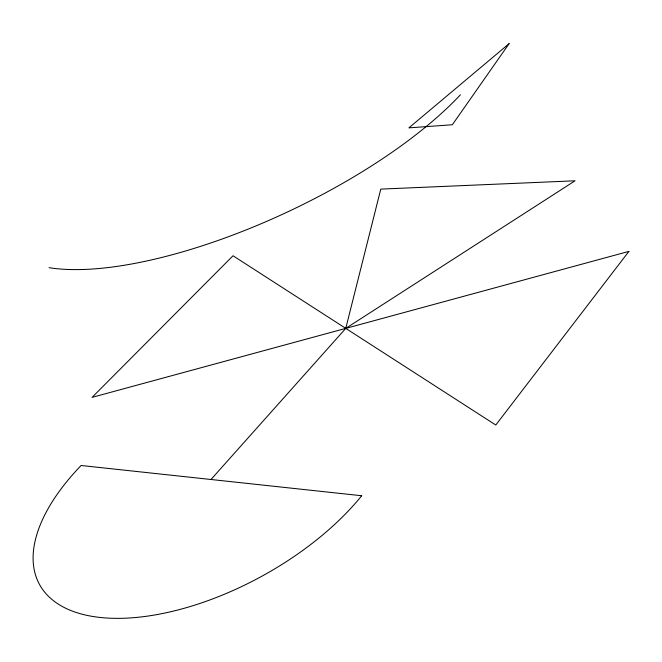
<?xml version="1.0" encoding="UTF-8"?>
<svg xmlns="http://www.w3.org/2000/svg" width="662" height="662" viewBox="0 0 662 662"><rect width="100%" height="100%" fill="white"/><g stroke="black" fill="none" stroke-linecap="round" stroke-linejoin="round"><path stroke-width="0.99" d="M345.763 328.385L380.782 189.109L575.046 180.8L345.763 328.385L210.979 479.503M460.421 94.782A271.122 93.996 -25.3 0 1 49.079 267.68M509.103 43.651L452.345 124.754L408.876 127.874L509.103 43.651M628.9 251.386L495.78 425.021L233.024 255.755L92.076 397.374L628.9 251.386M361.684 495.747L81.103 465.494A198.807 99.466 -28.7 0 0 100.152 617.456A198.807 99.466 -28.7 0 0 361.684 495.747"/></g></svg>
